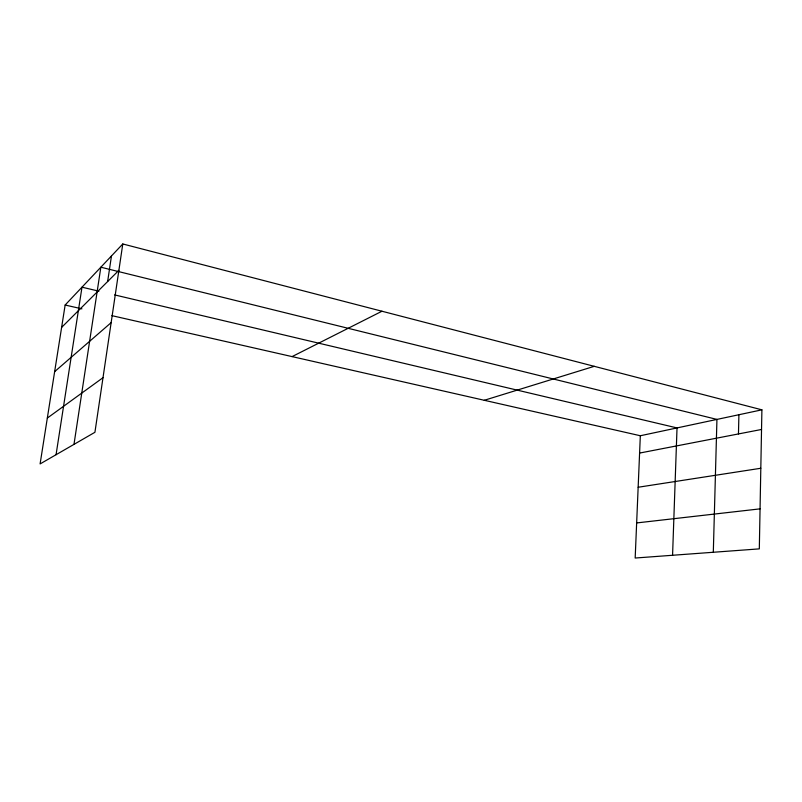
<?xml version="1.0" encoding="UTF-8"?>
<svg xmlns="http://www.w3.org/2000/svg" width="802" height="802" viewBox="0 0 802 802"><rect width="100%" height="100%" fill="white"/><g stroke="black" fill="none" stroke-linecap="round" stroke-linejoin="round"><path stroke-width="1.2" d="M761.9 409.832L759.314 548.869L635.174 558.032L640.327 435.747L761.9 409.832L122.786 243.968L65.142 305.031L40.1 463.927L94.927 432.288L122.786 243.968M738.462 433.942L738.903 414.734M713.309 552.267L716.938 419.416L100.851 267.206L73.984 444.378M672.567 555.275L677.028 427.927L114.616 294.905M107.638 281.542L111.468 255.948M56.06 454.714L81.994 287.186L98.907 291.186M61.624 327.396L118.886 270.324M54.646 371.647L111.147 322.635M47.328 418.063L103.007 377.692M292.068 356.609L381.973 311.226M484.278 400.288L594.252 366.324M639.595 453.07L761.539 429.471M638.151 487.245L760.807 468.268M636.648 522.934L760.055 508.859M65.142 305.031L81.924 308.85M111.899 315.657L640.327 435.747"/></g></svg>
